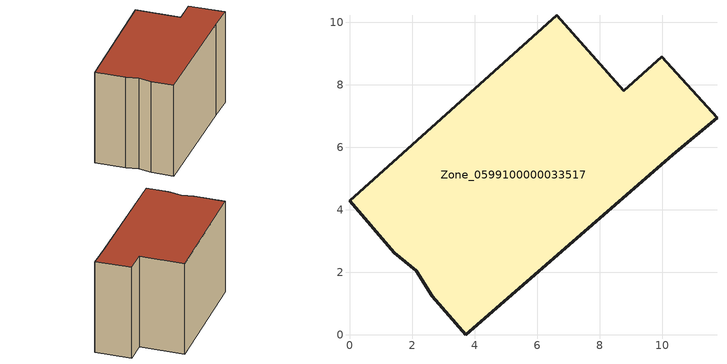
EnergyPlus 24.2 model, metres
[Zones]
Zone_0599100000033517
 floor ground (C_G): 8.77,7.8 9.99,8.89 11.76,6.94 10.34,5.76 3.72,0 2.65,1.23 2.14,2.05 1.44,2.62 0,4.28 6.63,10.22 z0
 wall outside (C_F): 6.63,10.22 0,4.28 1.44,2.62 2.14,2.05 2.65,1.23 3.72,0 10.34,5.76 11.76,6.94 9.99,8.89 8.77,7.8 6.63,10.22 z0:7.09
 roof outside (C_R): 2.14,2.05 2.65,1.23 3.72,0 10.34,5.76 11.76,6.94 9.99,8.89 8.77,7.8 6.63,10.22 0,4.28 1.44,2.62 z7.09
[BUILDING]
Pand.0599100000033517: North Axis=0; Terrain=City; Loads Convergence Tolerance Value=0.04; Temperature Convergence Tolerance Value=0.4; Solar Distribution=FullExterior; Maximum Number of Warmup Days=25; Minimum Number of Warmup Days=1
[Site:Location]
Rotterdam.The.Hague.AP_ZH_NLD Design_Conditions: Latitude=51.96; Longitude=4.45; Time Zone=1; Elevation=-4.5
[SITE:GROUNDTEMPERATURE:BUILDINGSURFACE]
18, 18, 18, 18, 18, 18, 18, 18, 18, 18, 18, 18
[MATERIAL] Thermal Absorptance=0.9; Solar Absorptance=0.7; Visible Absorptance=0.7
Name | Roughness | Thickness | Conductivity | Density | Specific Heat
G.TI.1946 | MediumSmooth | 0.15 | 1 | 540 | 1210
F.TI.1946 | Rough | 0.3 | 0.857143 | 1920 | 840
R.TI.1946 | MediumRough | 0.2 | 0.1 | 1500 | 1000
[CONSTRUCTION]
C_G: G.TI.1946
C_F: F.TI.1946
C_R: R.TI.1946
[ZONE]
Zone_0599100000033517: Type=1; Multiplier=1; Ceiling Height=Autocalculate; Volume=Autocalculate; Floor Area=autocalculate; Part of Total Floor Area=Yes
[ZONEINFILTRATION:DESIGNFLOWRATE]
Infil_Zone_0599100000033517: Zone or ZoneList or Space or SpaceList=Zone_0599100000033517; Schedule=AlwaysOn; Design Flow Rate Calculation Method=Flow/Area; Flow Rate per Floor Area=0.003; Constant Term Coefficient=1; Temperature Term Coefficient=0; Velocity Term Coefficient=0; Velocity Squared Term Coefficient=0
[HVACTEMPLATE:ZONE:IDEALLOADSAIRSYSTEM]
Zone_0599100000033517: Maximum Heating Supply Air Temperature=50; Minimum Cooling Supply Air Temperature=13; Maximum Heating Supply Air Humidity Ratio=0.0156; Minimum Cooling Supply Air Humidity Ratio=0.0077; Heating Limit=NoLimit; Cooling Limit=NoLimit; Dehumidification Control Type=ConstantSensibleHeatRatio; Cooling Sensible Heat Ratio=0.7; Dehumidification Setpoint=60; Humidification Control Type=None; Humidification Setpoint=30; Outdoor Air Method=None; Outdoor Air Flow Rate per Person=0.00944; Outdoor Air Flow Rate per Zone Floor Area=0; Outdoor Air Flow Rate per Zone=0; Demand Controlled Ventilation Type=None; Outdoor Air Economizer Type=NoEconomizer; Heat Recovery Type=None; Sensible Heat Recovery Effectiveness=0.7; Latent Heat Recovery Effectiveness=0.65
[ZONECONTROL:THERMOSTAT]
ThermostatControl_Zone_0599100000033517: Zone or ZoneList=Zone_0599100000033517; Control Type Schedule=DualSetpointControlType; Control 1=Thermostat_Zone_0599100000033517; Temperature Difference Between Cutout And Setpoint=0
[THERMOSTATSETPOINT:DUALSETPOINT]
Thermostat_Zone_0599100000033517: Heating Setpoint Temperature Schedule=HeatingSetpoint_Zone_0599100000033517; Cooling Setpoint Temperature Schedule=CoolingSetpoint_Zone_0599100000033517
[SCHEDULE:COMPACT]
HeatingSetpoint_Zone_0599100000033517: Through: 12/31, For: AllDays, Until: 24:00, 21
CoolingSetpoint_Zone_0599100000033517: Through: 12/31, For: AllDays, Until: 24:00, 24
DualSetpointControlType: Through: 12/31, For: AllDays, Until: 24:00, 4
AlwaysOn: Through: 12/31, For: AllDays, Until: 24:00, 1
